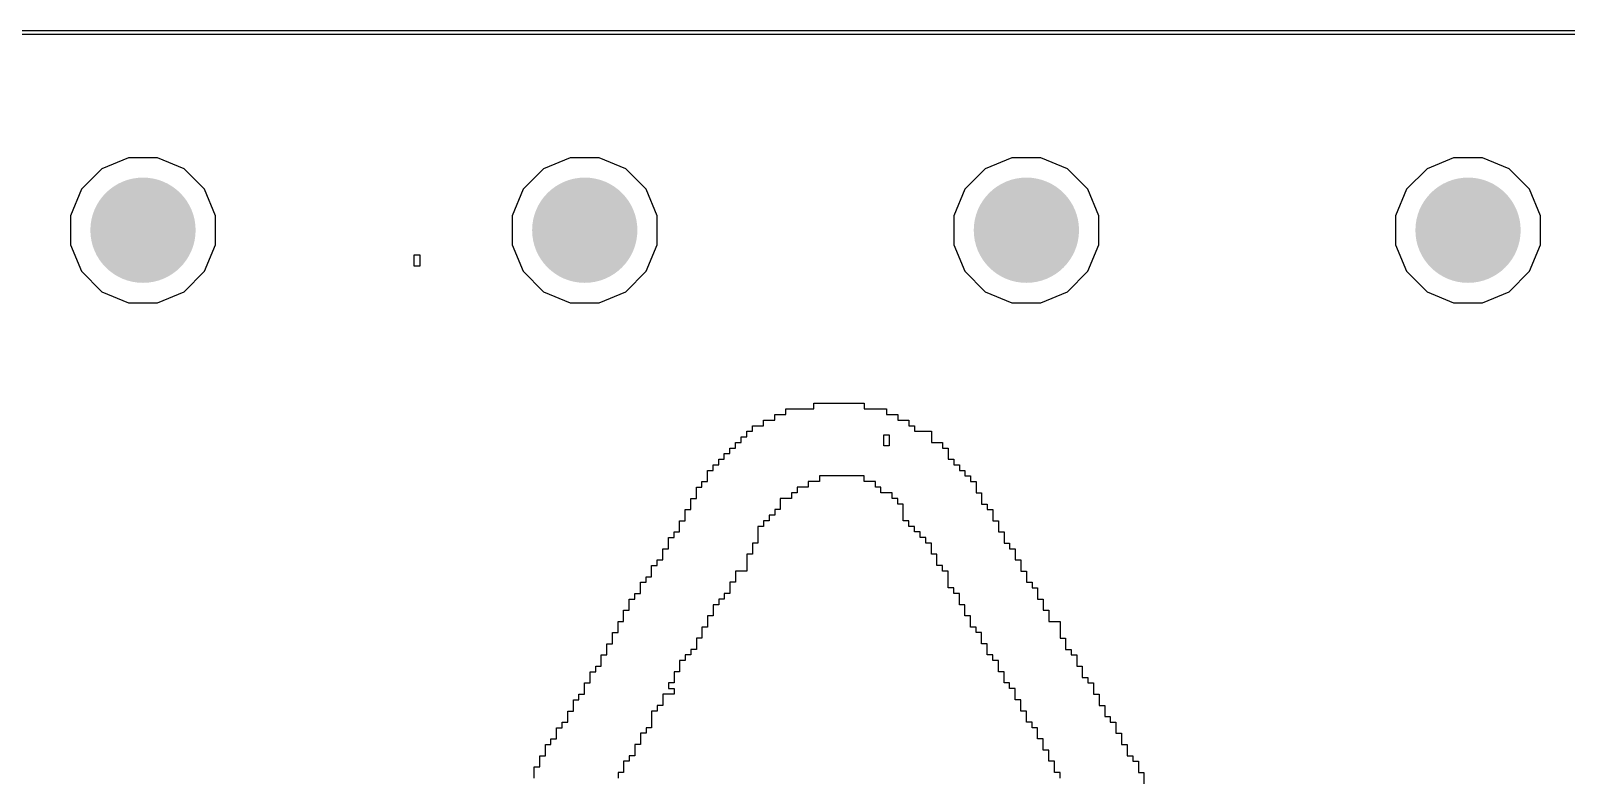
# Model space of a CAD drawing. Header units: millimetres. Extents: x -9 to 259, y -9 to 194.
# Drawn here: x 62.45 to 74.18, y 188.09 to 193.78 of the extents above; entities that cross this region are included whole.
import ezdxf

# ---------------------------------------------------------------- set-up
doc = ezdxf.new("R2010")
doc.units = ezdxf.units.MM
for name, color, linetype in [('BottomLayer', 5, 'Continuous'), ('BottomSolder', 6, 'Continuous'), ('TopLayer', 1, 'Continuous'), ('TopOverlay', 2, 'Continuous'), ('TopSolder', 216, 'Continuous'), ('ViaHoleLayer', 16, 'Continuous')]:
    doc.layers.add(name, color=color, linetype=linetype)

msp = doc.modelspace()

# ---------------------------------------------------------------- hatches: boundary and pattern name
at = {"layer": 'BottomLayer'}
h = msp.add_hatch(color=5, dxfattribs=at)
edge = h.paths.add_edge_path()
edge.add_arc((63.311, 192.253), 0.3, 0, 360)
h = msp.add_hatch(color=5, dxfattribs=at)
edge = h.paths.add_edge_path()
edge.add_arc((66.685, 192.253), 0.3, 0, 360)
h = msp.add_hatch(color=5, dxfattribs=at)
edge = h.paths.add_edge_path()
edge.add_arc((70.058, 192.253), 0.3, 0, 360)
h = msp.add_hatch(color=5, dxfattribs=at)
edge = h.paths.add_edge_path()
edge.add_arc((73.431, 192.253), 0.3, 0, 360)
h = msp.add_hatch(color=5, dxfattribs=at)
edge = h.paths.add_edge_path()
edge.add_arc((73.431, 192.253), 0.3, 0, 360)
at = {"layer": 'BottomSolder'}
h = msp.add_hatch(color=6, dxfattribs=at)
edge = h.paths.add_edge_path()
edge.add_arc((63.311, 192.253), 0.402, 0, 360)
h = msp.add_hatch(color=6, dxfattribs=at)
edge = h.paths.add_edge_path()
edge.add_arc((66.685, 192.253), 0.402, 0, 360)
h = msp.add_hatch(color=6, dxfattribs=at)
edge = h.paths.add_edge_path()
edge.add_arc((70.058, 192.253), 0.402, 0, 360)
h = msp.add_hatch(color=6, dxfattribs=at)
edge = h.paths.add_edge_path()
edge.add_arc((73.431, 192.253), 0.402, 0, 360)
h = msp.add_hatch(color=6, dxfattribs=at)
edge = h.paths.add_edge_path()
edge.add_arc((73.431, 192.253), 0.402, 0, 360)
at = {"layer": 'TopLayer'}
h = msp.add_hatch(color=1, dxfattribs=at)
edge = h.paths.add_edge_path()
edge.add_arc((63.311, 192.253), 0.3, 0, 360)
h = msp.add_hatch(color=1, dxfattribs=at)
edge = h.paths.add_edge_path()
edge.add_arc((66.685, 192.253), 0.3, 0, 360)
h = msp.add_hatch(color=1, dxfattribs=at)
edge = h.paths.add_edge_path()
edge.add_arc((70.058, 192.253), 0.3, 0, 360)
h = msp.add_hatch(color=1, dxfattribs=at)
edge = h.paths.add_edge_path()
edge.add_arc((73.431, 192.253), 0.3, 0, 360)
h = msp.add_hatch(color=1, dxfattribs=at)
edge = h.paths.add_edge_path()
edge.add_arc((73.431, 192.253), 0.3, 0, 360)
at = {"layer": 'TopSolder'}
h = msp.add_hatch(color=216, dxfattribs=at)
edge = h.paths.add_edge_path()
edge.add_arc((63.311, 192.253), 0.402, 0, 360)
h = msp.add_hatch(color=216, dxfattribs=at)
edge = h.paths.add_edge_path()
edge.add_arc((66.685, 192.253), 0.402, 0, 360)
h = msp.add_hatch(color=216, dxfattribs=at)
edge = h.paths.add_edge_path()
edge.add_arc((70.058, 192.253), 0.402, 0, 360)
h = msp.add_hatch(color=216, dxfattribs=at)
edge = h.paths.add_edge_path()
edge.add_arc((73.431, 192.253), 0.402, 0, 360)
h = msp.add_hatch(color=216, dxfattribs=at)
edge = h.paths.add_edge_path()
edge.add_arc((73.431, 192.253), 0.402, 0, 360)
at = {"layer": 'ViaHoleLayer'}
h = msp.add_hatch(color=16, dxfattribs=at)
edge = h.paths.add_edge_path()
edge.add_arc((63.311, 192.253), 0.15, 0, 360)
h = msp.add_hatch(color=16, dxfattribs=at)
edge = h.paths.add_edge_path()
edge.add_arc((66.685, 192.253), 0.15, 0, 360)
h = msp.add_hatch(color=16, dxfattribs=at)
edge = h.paths.add_edge_path()
edge.add_arc((70.058, 192.253), 0.15, 0, 360)
h = msp.add_hatch(color=16, dxfattribs=at)
edge = h.paths.add_edge_path()
edge.add_arc((73.431, 192.253), 0.15, 0, 360)
h = msp.add_hatch(color=16, dxfattribs=at)
edge = h.paths.add_edge_path()
edge.add_arc((73.431, 192.253), 0.15, 0, 360)

# ---------------------------------------------------------------- linework, layer by layer
at = {"layer": 'BottomLayer'}
msp.add_line((-9.271, 193.777), (258.369, 193.777), dxfattribs=at)
at = {"layer": 'TopLayer'}
for p, q in [((-9.271, 193.751), (258.369, 193.751)), ((62.997, 192.722), (62.842, 192.566)), ((63.201, 192.807), (62.997, 192.722)), ((63.421, 192.807), (63.201, 192.807)), ((63.625, 192.722), (63.421, 192.807)), ((63.781, 192.566), (63.625, 192.722)), ((66.371, 192.722), (66.215, 192.566)), ((66.574, 192.807), (66.371, 192.722)), ((66.795, 192.807), (66.574, 192.807)), ((66.998, 192.722), (66.795, 192.807)), ((67.154, 192.566), (66.998, 192.722)), ((69.744, 192.722), (69.588, 192.566)), ((69.948, 192.807), (69.744, 192.722)), ((70.168, 192.807), (69.948, 192.807)), ((70.372, 192.722), (70.168, 192.807)), ((70.528, 192.566), (70.372, 192.722)), ((73.118, 192.722), (72.962, 192.566)), ((73.321, 192.807), (73.118, 192.722)), ((73.542, 192.807), (73.321, 192.807)), ((73.745, 192.722), (73.542, 192.807)), ((73.901, 192.566), (73.745, 192.722)), ((62.842, 192.566), (62.757, 192.363)), ((63.865, 192.363), (63.781, 192.566)), ((66.215, 192.566), (66.131, 192.363)), ((67.239, 192.363), (67.154, 192.566)), ((69.588, 192.566), (69.504, 192.363)), ((70.612, 192.363), (70.528, 192.566)), ((72.962, 192.566), (72.877, 192.363)), ((73.985, 192.363), (73.901, 192.566)), ((62.757, 192.363), (62.757, 192.142)), ((63.865, 192.142), (63.865, 192.363)), ((66.131, 192.363), (66.131, 192.142)), ((67.239, 192.142), (67.239, 192.363)), ((69.504, 192.363), (69.504, 192.142)), ((70.612, 192.142), (70.612, 192.363)), ((72.877, 192.363), (72.877, 192.142)), ((73.985, 192.142), (73.985, 192.363)), ((62.757, 192.142), (62.842, 191.939)), ((63.781, 191.939), (63.865, 192.142)), ((66.131, 192.142), (66.215, 191.939)), ((67.154, 191.939), (67.239, 192.142)), ((69.504, 192.142), (69.588, 191.939)), ((70.528, 191.939), (70.612, 192.142)), ((72.877, 192.142), (72.962, 191.939)), ((73.901, 191.939), (73.985, 192.142)), ((62.842, 191.939), (62.997, 191.783)), ((63.625, 191.783), (63.781, 191.939)), ((66.215, 191.939), (66.371, 191.783)), ((66.998, 191.783), (67.154, 191.939)), ((69.588, 191.939), (69.744, 191.783)), ((70.372, 191.783), (70.528, 191.939)), ((72.962, 191.939), (73.118, 191.783)), ((73.745, 191.783), (73.901, 191.939)), ((62.997, 191.783), (63.201, 191.699)), ((63.421, 191.699), (63.625, 191.783)), ((66.371, 191.783), (66.574, 191.699)), ((66.795, 191.699), (66.998, 191.783)), ((69.744, 191.783), (69.948, 191.699)), ((70.168, 191.699), (70.372, 191.783)), ((73.118, 191.783), (73.321, 191.699)), ((73.542, 191.699), (73.745, 191.783)), ((63.201, 191.699), (63.421, 191.699)), ((66.574, 191.699), (66.795, 191.699)), ((69.948, 191.699), (70.168, 191.699)), ((73.321, 191.699), (73.542, 191.699))]:
    msp.add_line(p, q, dxfattribs=at)
at = {"layer": 'TopOverlay'}
for p, q in [((65.383, 191.979), (65.383, 192.064)), ((65.383, 192.064), (65.426, 192.064)), ((65.426, 192.064), (65.426, 192.021)), ((65.426, 192.021), (65.426, 191.979)), ((65.426, 191.979), (65.383, 191.979)), ((68.435, 190.889), (68.435, 190.931)), ((68.435, 190.931), (68.819, 190.931)), ((68.819, 190.931), (68.819, 190.889)), ((68.136, 190.803), (68.136, 190.846)), ((68.136, 190.846), (68.221, 190.846)), ((68.221, 190.846), (68.221, 190.889)), ((68.221, 190.889), (68.435, 190.889)), ((68.819, 190.889), (68.99, 190.889)), ((68.99, 190.889), (68.99, 190.846)), ((68.99, 190.846), (69.076, 190.846)), ((69.076, 190.846), (69.076, 190.803)), ((67.922, 190.675), (67.922, 190.718)), ((67.922, 190.718), (67.965, 190.718)), ((67.965, 190.718), (67.965, 190.76)), ((67.965, 190.76), (68.05, 190.76)), ((68.05, 190.76), (68.05, 190.803)), ((68.05, 190.803), (68.136, 190.803)), ((69.076, 190.803), (69.161, 190.803)), ((69.161, 190.803), (69.161, 190.76)), ((69.161, 190.76), (69.204, 190.76)), ((69.204, 190.76), (69.204, 190.718)), ((69.204, 190.718), (69.332, 190.718)), ((69.332, 190.718), (69.332, 190.632)), ((67.794, 190.547), (67.794, 190.589)), ((67.794, 190.589), (67.837, 190.589)), ((67.837, 190.589), (67.837, 190.632)), ((67.837, 190.632), (67.879, 190.632)), ((67.879, 190.632), (67.879, 190.675)), ((67.879, 190.675), (67.922, 190.675)), ((68.968, 190.606), (68.968, 190.691)), ((68.968, 190.691), (69.011, 190.691)), ((69.011, 190.606), (68.968, 190.606)), ((69.011, 190.691), (69.011, 190.649)), ((69.011, 190.649), (69.011, 190.606)), ((69.332, 190.632), (69.417, 190.632)), ((69.417, 190.632), (69.417, 190.589)), ((69.417, 190.589), (69.46, 190.589)), ((69.46, 190.589), (69.46, 190.504)), ((67.708, 190.461), (67.708, 190.504)), ((67.708, 190.504), (67.751, 190.504)), ((67.751, 190.504), (67.751, 190.547)), ((67.751, 190.547), (67.794, 190.547)), ((69.46, 190.504), (69.503, 190.504)), ((69.503, 190.504), (69.503, 190.461)), ((67.623, 190.333), (67.623, 190.419)), ((67.623, 190.419), (67.666, 190.419)), ((67.666, 190.419), (67.666, 190.461)), ((67.666, 190.461), (67.708, 190.461)), ((68.819, 190.376), (68.477, 190.376)), ((68.477, 190.376), (68.477, 190.333)), ((68.819, 190.333), (68.819, 190.376)), ((69.503, 190.461), (69.546, 190.461)), ((69.546, 190.461), (69.546, 190.419)), ((69.546, 190.419), (69.588, 190.419)), ((69.588, 190.419), (69.588, 190.376)), ((69.588, 190.376), (69.631, 190.376)), ((69.631, 190.376), (69.631, 190.333)), ((67.538, 190.205), (67.538, 190.29)), ((67.538, 190.29), (67.58, 190.29)), ((67.58, 190.29), (67.58, 190.333)), ((67.58, 190.333), (67.623, 190.333)), ((68.307, 190.248), (68.264, 190.248)), ((68.264, 190.248), (68.264, 190.205)), ((68.392, 190.29), (68.307, 190.29)), ((68.307, 190.29), (68.307, 190.248)), ((68.477, 190.333), (68.392, 190.333)), ((68.392, 190.333), (68.392, 190.29)), ((68.905, 190.333), (68.819, 190.333)), ((68.905, 190.29), (68.905, 190.333)), ((68.947, 190.29), (68.905, 190.29)), ((68.947, 190.248), (68.947, 190.29)), ((69.033, 190.248), (68.947, 190.248)), ((69.033, 190.205), (69.033, 190.248)), ((69.631, 190.333), (69.674, 190.333)), ((69.674, 190.333), (69.674, 190.248)), ((69.674, 190.248), (69.716, 190.248)), ((69.716, 190.248), (69.716, 190.162)), ((67.452, 190.034), (67.452, 190.12)), ((67.452, 190.12), (67.495, 190.12)), ((67.495, 190.12), (67.495, 190.205)), ((67.495, 190.205), (67.538, 190.205)), ((68.178, 190.12), (68.136, 190.12)), ((68.136, 190.12), (68.136, 190.077)), ((68.264, 190.205), (68.178, 190.205)), ((68.178, 190.205), (68.178, 190.12)), ((69.076, 190.205), (69.033, 190.205)), ((69.076, 190.162), (69.076, 190.205)), ((69.118, 190.162), (69.076, 190.162)), ((69.118, 190.034), (69.118, 190.162)), ((69.716, 190.162), (69.759, 190.162)), ((69.759, 190.162), (69.759, 190.12)), ((69.759, 190.12), (69.802, 190.12)), ((69.802, 190.12), (69.802, 190.034)), ((67.409, 189.949), (67.409, 190.034)), ((67.409, 190.034), (67.452, 190.034)), ((68.093, 190.034), (68.05, 190.034)), ((68.05, 190.034), (68.05, 189.991)), ((68.136, 190.077), (68.093, 190.077)), ((68.093, 190.077), (68.093, 190.034)), ((69.161, 190.034), (69.118, 190.034)), ((69.161, 189.991), (69.161, 190.034)), ((69.802, 190.034), (69.845, 190.034)), ((69.845, 190.034), (69.845, 189.949)), ((67.324, 189.82), (67.324, 189.906)), ((67.324, 189.906), (67.367, 189.906)), ((67.367, 189.906), (67.367, 189.949)), ((67.367, 189.949), (67.409, 189.949)), ((68.05, 189.991), (68.008, 189.991)), ((68.008, 189.991), (68.008, 189.863)), ((69.204, 189.991), (69.161, 189.991)), ((69.204, 189.949), (69.204, 189.991)), ((69.246, 189.949), (69.204, 189.949)), ((69.246, 189.906), (69.246, 189.949)), ((69.289, 189.906), (69.246, 189.906)), ((69.289, 189.863), (69.289, 189.906)), ((69.845, 189.949), (69.887, 189.949)), ((69.887, 189.949), (69.887, 189.863)), ((67.281, 189.735), (67.281, 189.82)), ((67.281, 189.82), (67.324, 189.82)), ((67.965, 189.778), (67.922, 189.778)), ((67.922, 189.778), (67.922, 189.65)), ((68.008, 189.863), (67.965, 189.863)), ((67.965, 189.863), (67.965, 189.778)), ((69.332, 189.863), (69.289, 189.863)), ((69.332, 189.778), (69.332, 189.863)), ((69.375, 189.778), (69.332, 189.778)), ((69.375, 189.692), (69.375, 189.778)), ((69.887, 189.863), (69.93, 189.863)), ((69.93, 189.863), (69.93, 189.82)), ((69.93, 189.82), (69.973, 189.82)), ((69.973, 189.82), (69.973, 189.735)), ((67.196, 189.607), (67.196, 189.692)), ((67.196, 189.692), (67.238, 189.692)), ((67.238, 189.692), (67.238, 189.735)), ((67.238, 189.735), (67.281, 189.735)), ((67.922, 189.65), (67.837, 189.65)), ((67.837, 189.65), (67.837, 189.564)), ((69.417, 189.692), (69.375, 189.692)), ((69.417, 189.65), (69.417, 189.692)), ((69.46, 189.65), (69.417, 189.65)), ((69.46, 189.521), (69.46, 189.65)), ((69.973, 189.735), (70.015, 189.735)), ((70.015, 189.735), (70.015, 189.65)), ((70.015, 189.65), (70.058, 189.65)), ((70.058, 189.65), (70.058, 189.564)), ((67.11, 189.479), (67.11, 189.564)), ((67.11, 189.564), (67.153, 189.564)), ((67.153, 189.564), (67.153, 189.607)), ((67.153, 189.607), (67.196, 189.607)), ((67.837, 189.564), (67.794, 189.564)), ((67.794, 189.564), (67.794, 189.479)), ((70.058, 189.564), (70.101, 189.564)), ((70.101, 189.564), (70.101, 189.521)), ((67.025, 189.351), (67.025, 189.436)), ((67.025, 189.436), (67.068, 189.436)), ((67.068, 189.436), (67.068, 189.479)), ((67.068, 189.479), (67.11, 189.479)), ((67.751, 189.436), (67.708, 189.436)), ((67.708, 189.436), (67.708, 189.393)), ((67.794, 189.479), (67.751, 189.479)), ((67.751, 189.479), (67.751, 189.436)), ((69.503, 189.521), (69.46, 189.521)), ((69.503, 189.479), (69.503, 189.521)), ((69.546, 189.479), (69.503, 189.479)), ((69.546, 189.393), (69.546, 189.479)), ((70.101, 189.521), (70.144, 189.521)), ((70.144, 189.521), (70.144, 189.436)), ((70.144, 189.436), (70.186, 189.436)), ((70.186, 189.436), (70.186, 189.351)), ((66.982, 189.265), (66.982, 189.351)), ((66.982, 189.351), (67.025, 189.351)), ((67.666, 189.308), (67.623, 189.308)), ((67.623, 189.308), (67.623, 189.222)), ((67.708, 189.393), (67.666, 189.393)), ((67.666, 189.393), (67.666, 189.308)), ((69.588, 189.393), (69.546, 189.393)), ((69.588, 189.308), (69.588, 189.393)), ((69.631, 189.308), (69.588, 189.308)), ((69.631, 189.222), (69.631, 189.308)), ((70.186, 189.351), (70.229, 189.351)), ((70.229, 189.351), (70.229, 189.265)), ((66.897, 189.094), (66.897, 189.18)), ((66.897, 189.18), (66.939, 189.18)), ((66.939, 189.18), (66.939, 189.265)), ((66.939, 189.265), (66.982, 189.265)), ((67.623, 189.222), (67.58, 189.222)), ((67.58, 189.222), (67.58, 189.137)), ((69.674, 189.222), (69.631, 189.222)), ((69.674, 189.18), (69.674, 189.222)), ((69.716, 189.18), (69.674, 189.18)), ((69.716, 189.094), (69.716, 189.18)), ((70.229, 189.265), (70.315, 189.265)), ((70.315, 189.265), (70.315, 189.137)), ((66.854, 189.009), (66.854, 189.094)), ((66.854, 189.094), (66.897, 189.094)), ((67.58, 189.137), (67.538, 189.137)), ((67.538, 189.137), (67.538, 189.051)), ((69.759, 189.094), (69.716, 189.094)), ((69.759, 189.009), (69.759, 189.094)), ((70.315, 189.137), (70.357, 189.137)), ((70.357, 189.137), (70.357, 189.051)), ((66.811, 188.923), (66.811, 189.009)), ((66.811, 189.009), (66.854, 189.009)), ((67.452, 188.966), (67.409, 188.966)), ((67.409, 188.966), (67.409, 188.881)), ((67.495, 189.009), (67.452, 189.009)), ((67.452, 189.009), (67.452, 188.966)), ((67.538, 189.051), (67.495, 189.051)), ((67.495, 189.051), (67.495, 189.009)), ((69.802, 189.009), (69.759, 189.009)), ((69.802, 188.966), (69.802, 189.009)), ((69.845, 188.966), (69.802, 188.966)), ((69.845, 188.881), (69.845, 188.966)), ((70.357, 189.051), (70.4, 189.051)), ((70.4, 189.051), (70.4, 189.009)), ((70.4, 189.009), (70.443, 189.009)), ((70.443, 189.009), (70.443, 188.923)), ((66.726, 188.795), (66.726, 188.881)), ((66.726, 188.881), (66.769, 188.881)), ((66.769, 188.881), (66.769, 188.923)), ((66.769, 188.923), (66.811, 188.923)), ((67.409, 188.881), (67.367, 188.881)), ((67.367, 188.881), (67.367, 188.795)), ((69.887, 188.881), (69.845, 188.881)), ((69.887, 188.795), (69.887, 188.881)), ((70.443, 188.923), (70.485, 188.923)), ((70.485, 188.923), (70.485, 188.838)), ((70.485, 188.838), (70.528, 188.838)), ((70.528, 188.838), (70.528, 188.795)), ((66.64, 188.667), (66.64, 188.71)), ((66.64, 188.71), (66.683, 188.71)), ((66.683, 188.71), (66.683, 188.795)), ((66.683, 188.795), (66.726, 188.795)), ((67.367, 188.71), (67.281, 188.71)), ((67.281, 188.71), (67.281, 188.624)), ((67.367, 188.795), (67.324, 188.795)), ((67.324, 188.795), (67.324, 188.752)), ((67.324, 188.752), (67.367, 188.752)), ((67.367, 188.752), (67.367, 188.71)), ((69.93, 188.795), (69.887, 188.795)), ((69.93, 188.752), (69.93, 188.795)), ((69.973, 188.752), (69.93, 188.752)), ((69.973, 188.667), (69.973, 188.752)), ((70.528, 188.795), (70.571, 188.795)), ((70.571, 188.795), (70.571, 188.71)), ((70.571, 188.71), (70.614, 188.71)), ((70.614, 188.71), (70.614, 188.624)), ((66.598, 188.581), (66.598, 188.667)), ((66.598, 188.667), (66.64, 188.667)), ((67.281, 188.624), (67.238, 188.624)), ((67.238, 188.624), (67.238, 188.581)), ((70.015, 188.667), (69.973, 188.667)), ((70.015, 188.581), (70.015, 188.667)), ((70.614, 188.624), (70.656, 188.624)), ((70.656, 188.624), (70.656, 188.539)), ((66.512, 188.453), (66.512, 188.496)), ((66.512, 188.496), (66.555, 188.496)), ((66.555, 188.496), (66.555, 188.581)), ((66.555, 188.581), (66.598, 188.581)), ((67.238, 188.581), (67.196, 188.581)), ((67.196, 188.581), (67.196, 188.453)), ((70.058, 188.581), (70.015, 188.581)), ((70.058, 188.496), (70.058, 188.581)), ((70.101, 188.496), (70.058, 188.496)), ((70.101, 188.453), (70.101, 188.496)), ((70.656, 188.539), (70.699, 188.539)), ((70.699, 188.539), (70.699, 188.496)), ((70.699, 188.496), (70.742, 188.496)), ((70.742, 188.496), (70.742, 188.411)), ((66.427, 188.325), (66.427, 188.368)), ((66.427, 188.368), (66.469, 188.368)), ((66.469, 188.368), (66.469, 188.453)), ((66.469, 188.453), (66.512, 188.453)), ((67.153, 188.411), (67.11, 188.411)), ((67.11, 188.411), (67.11, 188.325)), ((67.196, 188.453), (67.153, 188.453)), ((67.153, 188.453), (67.153, 188.411)), ((70.144, 188.453), (70.101, 188.453)), ((70.144, 188.368), (70.144, 188.453)), ((70.186, 188.368), (70.144, 188.368)), ((70.186, 188.282), (70.186, 188.368)), ((70.742, 188.411), (70.785, 188.411)), ((70.785, 188.411), (70.785, 188.325)), ((66.341, 188.154), (66.341, 188.24)), ((66.341, 188.24), (66.384, 188.24)), ((66.384, 188.24), (66.384, 188.325)), ((66.384, 188.325), (66.427, 188.325)), ((67.068, 188.24), (67.025, 188.24)), ((67.025, 188.24), (67.025, 188.197)), ((67.11, 188.325), (67.068, 188.325)), ((67.068, 188.325), (67.068, 188.24)), ((70.229, 188.282), (70.186, 188.282)), ((70.229, 188.197), (70.229, 188.282)), ((70.785, 188.325), (70.827, 188.325)), ((70.827, 188.325), (70.827, 188.24)), ((70.827, 188.24), (70.87, 188.24)), ((70.87, 188.24), (70.87, 188.197)), ((66.299, 188.069), (66.299, 188.154)), ((66.299, 188.154), (66.341, 188.154)), ((67.025, 188.197), (66.982, 188.197)), ((66.982, 188.197), (66.982, 188.112)), ((70.272, 188.197), (70.229, 188.197)), ((70.272, 188.112), (70.272, 188.197)), ((70.87, 188.197), (70.913, 188.197)), ((70.913, 188.197), (70.913, 188.112)), ((66.982, 188.112), (66.939, 188.112)), ((66.939, 188.112), (66.939, 188.069)), ((70.315, 188.112), (70.272, 188.112)), ((70.315, 188.069), (70.315, 188.112)), ((70.913, 188.112), (70.955, 188.112)), ((70.955, 188.112), (70.955, 188.026))]:
    msp.add_line(p, q, dxfattribs=at)

doc.saveas('drawing.dxf')
